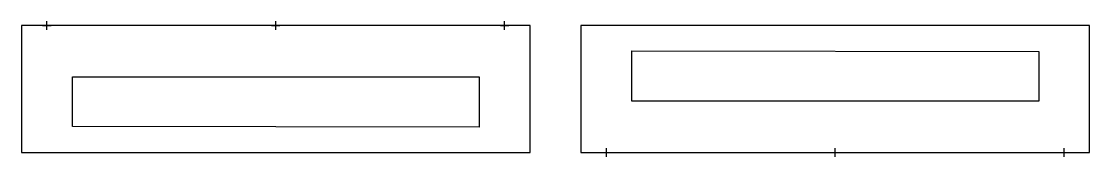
# Model space of a CAD drawing. Header units: inches. Extents: x 0 to 252, y -1 to 31.
import ezdxf

# ---------------------------------------------------------------- set-up
doc = ezdxf.new("R2010")
doc.units = ezdxf.units.IN
doc.header["$MEASUREMENT"] = 0
doc.layers.add('CUT', color=1, linetype='Continuous')
doc.layers.add('REG', color=5, linetype='Continuous')

msp = doc.modelspace()

# ---------------------------------------------------------------- linework, layer by layer
at = {"layer": 'CUT'}
for points in [[(0, 0), (120, 0), (120, 30), (0, 30)], [(132, 0), (252, 0), (252, 30), (132, 30)], [(239.99, 12.09), (144, 12.1), (144, 24), (240, 23.9)], [(107.98, 6), (12.04, 6.1), (12.04, 17.91), (108, 17.9)]]:
    msp.add_lwpolyline(points, close=True, dxfattribs=at)
at = {"layer": 'REG'}
for points in [[(6, 29), (6, 31)], [(60, 29), (60, 31)], [(114, 29), (114, 31)], [(5, 30), (7, 30)], [(59, 30), (61, 30)], [(113, 30), (115, 30)], [(137, 0), (139, 0)], [(138, -1), (138, 1)], [(191, 0), (193, 0)], [(192, -1), (192, 1)], [(245, 0), (247, 0)], [(246, -1), (246, 1)]]:
    msp.add_lwpolyline(points, dxfattribs=at)

doc.saveas('drawing.dxf')
